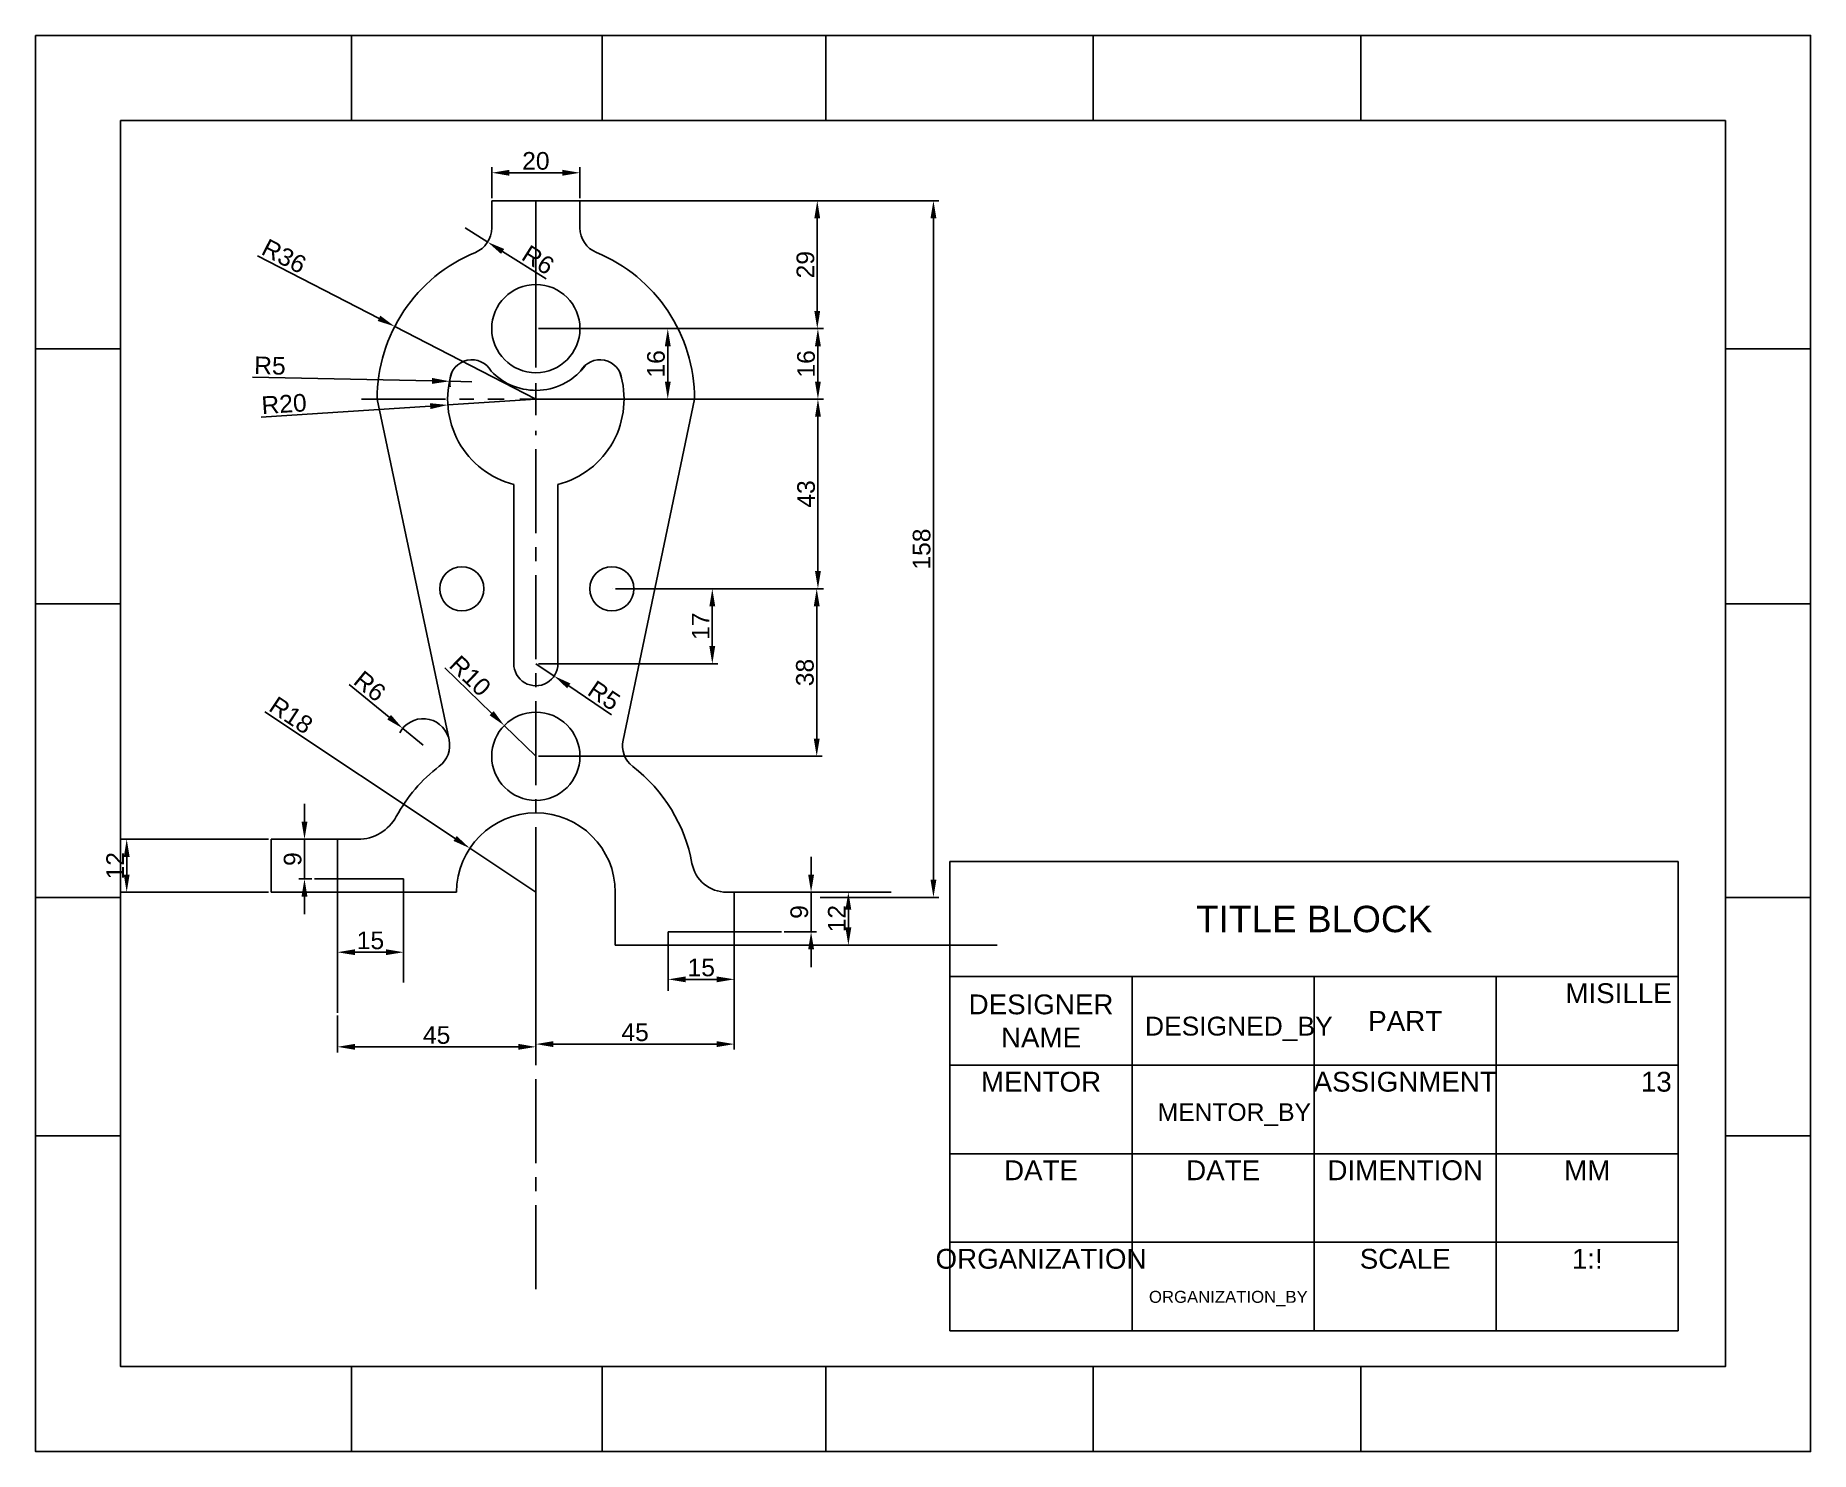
# Model space of a CAD drawing. Header units: millimetres. Extents: x 2407 to 2809, y 1691 to 2012.
import ezdxf

# ---------------------------------------------------------------- set-up
doc = ezdxf.new("R2010")
doc.units = ezdxf.units.MM
doc.linetypes.add('CENTER2', pattern=[28.575, 19.05, -3.175, 3.175, -3.175])
doc.styles.get("Standard").update_dxf_attribs({"font": 'arial.ttf'})
doc.dimstyles.new('ISO-25', dxfattribs={"dimtxt": 4, "dimasz": 4, "dimexe": 1.25, "dimexo": 0.625, "dimtad": 1, "dimtxsty": 'Standard', "dimcen": 2.5, "dimclrt": 1, "dimadec": 0, "dimazin": 0, "dimtfac": 1, "dimtmove": 0, "dimatfit": 3, "dimfxl": 1, "dimtfillclr": 1, "dimarcsym": 0})

# ---------------------------------------------------------------- blocks, each defined once
blk = doc.blocks.new('*U1')
at = {"color": 0, "linetype": 'CENTER2', "transparency": 16777216}
for p, q in [((0, 7.2), (0, 39.5)), ((-39.5, 0), (-7.2, 0)), ((7.2, 0), (39.5, 0)), ((0, -201.84), (0, -7.2))]:
    blk.add_line(p, q, dxfattribs=at)
at = {"color": 0, "linetype": 'Continuous', "transparency": 16777216}
for p, q in [((-3.6, 0), (3.6, 0)), ((0, -3.6), (0, 3.6))]:
    blk.add_line(p, q, dxfattribs=at)
blk = doc.blocks.new('*D2')
at = {"color": 0, "lineweight": -2, "transparency": 16777216}
for p, q in [((2582.71, 1821.56), (2582.71, 1825.56)), ((2576.6, 1817.56), (2583.96, 1817.56)), ((2582.71, 1817.56), (2582.71, 1808.56)), ((2576.6, 1808.56), (2583.96, 1808.56)), ((2582.71, 1804.56), (2582.71, 1800.56))]:
    blk.add_line(p, q, dxfattribs=at)
at = {"color": 0, "transparency": 16777216}
for points in [[(2582.04, 1821.56), (2583.38, 1821.56), (2582.71, 1817.56)], [(2582.04, 1804.56), (2583.38, 1804.56), (2582.71, 1808.56)]]:
    blk.add_solid(points, dxfattribs=at)
at = {"layer": 'Defpoints', "color": 0, "transparency": 16777216}
for p in [(2575.97, 1817.56), (2575.97, 1808.56), (2582.71, 1808.56)]:
    blk.add_point(p, dxfattribs=at)
at = {"color": 1, "transparency": 16777216, "insert": (2580.04, 1813.06), "char_height": 4, "attachment_point": 5, "rotation": 90}
blk.add_mtext('9', dxfattribs=at)
blk = doc.blocks.new('*D3')
at = {"color": 0, "lineweight": -2, "transparency": 16777216}
for p, q in [((2467.84, 1833.56), (2467.84, 1837.56)), ((2469.5, 1829.56), (2466.59, 1829.56)), ((2467.84, 1829.56), (2467.84, 1820.56)), ((2469.5, 1820.56), (2466.59, 1820.56)), ((2467.84, 1816.56), (2467.84, 1812.56))]:
    blk.add_line(p, q, dxfattribs=at)
at = {"color": 0, "transparency": 16777216}
for points in [[(2467.17, 1833.56), (2468.51, 1833.56), (2467.84, 1829.56)], [(2467.17, 1816.56), (2468.51, 1816.56), (2467.84, 1820.56)]]:
    blk.add_solid(points, dxfattribs=at)
at = {"layer": 'Defpoints', "color": 0, "transparency": 16777216}
for p in [(2470.12, 1829.56), (2467.84, 1820.56), (2470.12, 1820.56)]:
    blk.add_point(p, dxfattribs=at)
at = {"color": 1, "transparency": 16777216, "insert": (2465.17, 1825.06), "char_height": 4, "attachment_point": 5, "rotation": 90}
blk.add_mtext('9', dxfattribs=at)
blk = doc.blocks.new('*D4')
at = {"color": 0, "lineweight": -2, "transparency": 16777216}
for p, q in [((2475.3, 1809.26), (2475.3, 1802.69)), ((2490.3, 1809.26), (2490.3, 1802.69)), ((2479.3, 1803.94), (2486.3, 1803.94))]:
    blk.add_line(p, q, dxfattribs=at)
at = {"color": 0, "transparency": 16777216}
for points in [[(2479.3, 1804.61), (2479.3, 1803.28), (2475.3, 1803.94)], [(2486.3, 1804.61), (2486.3, 1803.28), (2490.3, 1803.94)]]:
    blk.add_solid(points, dxfattribs=at)
at = {"layer": 'Defpoints', "color": 0, "transparency": 16777216}
for p in [(2475.3, 1809.89), (2490.3, 1809.89), (2490.3, 1803.94)]:
    blk.add_point(p, dxfattribs=at)
at = {"color": 1, "transparency": 16777216, "insert": (2482.8, 1806.61), "char_height": 4, "attachment_point": 5}
blk.add_mtext('15', dxfattribs=at)
blk = doc.blocks.new('*D5')
at = {"color": 0, "lineweight": -2, "transparency": 16777216}
for p, q in [((2550.3, 1801.26), (2550.3, 1796.54)), ((2565.3, 1801.26), (2565.3, 1796.54)), ((2554.3, 1797.79), (2561.3, 1797.79))]:
    blk.add_line(p, q, dxfattribs=at)
at = {"color": 0, "transparency": 16777216}
for points in [[(2554.3, 1798.45), (2554.3, 1797.12), (2550.3, 1797.79)], [(2561.3, 1798.45), (2561.3, 1797.12), (2565.3, 1797.79)]]:
    blk.add_solid(points, dxfattribs=at)
at = {"layer": 'Defpoints', "color": 0, "transparency": 16777216}
for p in [(2550.3, 1801.88), (2565.3, 1801.88), (2565.3, 1797.79)]:
    blk.add_point(p, dxfattribs=at)
at = {"color": 1, "transparency": 16777216, "insert": (2557.8, 1800.46), "char_height": 4, "attachment_point": 5}
blk.add_mtext('15', dxfattribs=at)
blk = doc.blocks.new('*D6')
at = {"color": 0, "lineweight": -2, "transparency": 16777216}
for p, q in [((2520.3, 1816.93), (2520.3, 1781.23)), ((2475.3, 1789.6), (2475.3, 1781.23)), ((2516.3, 1782.48), (2479.3, 1782.48))]:
    blk.add_line(p, q, dxfattribs=at)
at = {"color": 0, "transparency": 16777216}
for points in [[(2479.3, 1783.15), (2479.3, 1781.81), (2475.3, 1782.48)], [(2516.3, 1783.15), (2516.3, 1781.81), (2520.3, 1782.48)]]:
    blk.add_solid(points, dxfattribs=at)
at = {"layer": 'Defpoints', "color": 0, "transparency": 16777216}
for p in [(2520.3, 1817.56), (2475.3, 1790.22), (2475.3, 1782.48)]:
    blk.add_point(p, dxfattribs=at)
at = {"color": 1, "transparency": 16777216, "insert": (2497.8, 1785.14), "char_height": 4, "attachment_point": 5}
blk.add_mtext('45', dxfattribs=at)
blk = doc.blocks.new('*D7')
at = {"color": 0, "lineweight": -2, "transparency": 16777216}
for p, q in [((2520.3, 1816.93), (2520.3, 1781.85)), ((2565.3, 1816.93), (2565.3, 1781.85)), ((2524.3, 1783.1), (2561.3, 1783.1))]:
    blk.add_line(p, q, dxfattribs=at)
at = {"color": 0, "transparency": 16777216}
for points in [[(2524.3, 1783.77), (2524.3, 1782.43), (2520.3, 1783.1)], [(2561.3, 1783.77), (2561.3, 1782.43), (2565.3, 1783.1)]]:
    blk.add_solid(points, dxfattribs=at)
at = {"layer": 'Defpoints', "color": 0, "transparency": 16777216}
for p in [(2520.3, 1817.56), (2565.3, 1817.56), (2565.3, 1783.1)]:
    blk.add_point(p, dxfattribs=at)
at = {"color": 1, "transparency": 16777216, "insert": (2542.8, 1785.76), "char_height": 4, "attachment_point": 5}
blk.add_mtext('45', dxfattribs=at)
blk = doc.blocks.new('*D8')
at = {"color": 0, "lineweight": -2, "transparency": 16777216}
for p, q in [((2520.93, 1945.38), (2585.5, 1945.38)), ((2584.25, 1941.38), (2584.25, 1933.38)), ((2520.93, 1929.38), (2585.5, 1929.38))]:
    blk.add_line(p, q, dxfattribs=at)
at = {"color": 0, "transparency": 16777216}
for points in [[(2583.59, 1941.38), (2584.92, 1941.38), (2584.25, 1945.38)], [(2583.59, 1933.38), (2584.92, 1933.38), (2584.25, 1929.38)]]:
    blk.add_solid(points, dxfattribs=at)
at = {"layer": 'Defpoints', "color": 0, "transparency": 16777216}
for p in [(2520.3, 1945.38), (2520.3, 1929.38), (2584.25, 1929.38)]:
    blk.add_point(p, dxfattribs=at)
at = {"color": 1, "transparency": 16777216, "insert": (2581.58, 1937.38), "char_height": 4, "attachment_point": 5, "rotation": 90}
blk.add_mtext('16', dxfattribs=at)
blk = doc.blocks.new('*D9')
at = {"color": 0, "lineweight": -2, "transparency": 16777216}
for p, q in [((2520.93, 1974.38), (2585.36, 1974.38)), ((2584.11, 1949.38), (2584.11, 1970.38)), ((2520.93, 1945.38), (2585.36, 1945.38))]:
    blk.add_line(p, q, dxfattribs=at)
at = {"color": 0, "transparency": 16777216}
for points in [[(2583.44, 1970.38), (2584.77, 1970.38), (2584.11, 1974.38)], [(2583.44, 1949.38), (2584.77, 1949.38), (2584.11, 1945.38)]]:
    blk.add_solid(points, dxfattribs=at)
at = {"layer": 'Defpoints', "color": 0, "transparency": 16777216}
for p in [(2520.3, 1974.38), (2584.11, 1974.38), (2520.3, 1945.38)]:
    blk.add_point(p, dxfattribs=at)
at = {"color": 1, "transparency": 16777216, "insert": (2581.44, 1959.88), "char_height": 4, "attachment_point": 5, "rotation": 90}
blk.add_mtext('29', dxfattribs=at)
blk = doc.blocks.new('*D10')
at = {"color": 0, "lineweight": -2, "transparency": 16777216}
for p, q in [((2520.93, 1929.38), (2585.51, 1929.38)), ((2584.26, 1890.38), (2584.26, 1925.38)), ((2538.38, 1886.38), (2585.51, 1886.38))]:
    blk.add_line(p, q, dxfattribs=at)
at = {"color": 0, "transparency": 16777216}
for points in [[(2583.6, 1925.38), (2584.93, 1925.38), (2584.26, 1929.38)], [(2583.6, 1890.38), (2584.93, 1890.38), (2584.26, 1886.38)]]:
    blk.add_solid(points, dxfattribs=at)
at = {"layer": 'Defpoints', "color": 0, "transparency": 16777216}
for p in [(2520.3, 1929.38), (2584.26, 1929.38), (2537.76, 1886.38)]:
    blk.add_point(p, dxfattribs=at)
at = {"color": 1, "transparency": 16777216, "insert": (2581.59, 1907.88), "char_height": 4, "attachment_point": 5, "rotation": 90}
blk.add_mtext('43', dxfattribs=at)
blk = doc.blocks.new('*D11')
at = {"color": 0, "lineweight": -2, "transparency": 16777216}
for p, q in [((2538.38, 1886.38), (2561.56, 1886.38)), ((2560.31, 1873.38), (2560.31, 1882.38)), ((2520.93, 1869.38), (2561.56, 1869.38))]:
    blk.add_line(p, q, dxfattribs=at)
at = {"color": 0, "transparency": 16777216}
for points in [[(2559.64, 1882.38), (2560.97, 1882.38), (2560.31, 1886.38)], [(2559.64, 1873.38), (2560.97, 1873.38), (2560.31, 1869.38)]]:
    blk.add_solid(points, dxfattribs=at)
at = {"layer": 'Defpoints', "color": 0, "transparency": 16777216}
for p in [(2537.76, 1886.38), (2560.31, 1886.38), (2520.3, 1869.38)]:
    blk.add_point(p, dxfattribs=at)
at = {"color": 1, "transparency": 16777216, "insert": (2557.67, 1877.88), "char_height": 4, "attachment_point": 5, "rotation": 90}
blk.add_mtext('17', dxfattribs=at)
blk = doc.blocks.new('*D12')
at = {"color": 0, "lineweight": -2, "transparency": 16777216}
for p, q in [((2562.57, 1886.38), (2585.23, 1886.38)), ((2583.98, 1852.38), (2583.98, 1882.38)), ((2520.93, 1848.38), (2585.23, 1848.38))]:
    blk.add_line(p, q, dxfattribs=at)
at = {"color": 0, "transparency": 16777216}
for points in [[(2583.32, 1882.38), (2584.65, 1882.38), (2583.98, 1886.38)], [(2583.32, 1852.38), (2584.65, 1852.38), (2583.98, 1848.38)]]:
    blk.add_solid(points, dxfattribs=at)
at = {"layer": 'Defpoints', "color": 0, "transparency": 16777216}
for p in [(2561.95, 1886.38), (2583.98, 1886.38), (2520.3, 1848.38)]:
    blk.add_point(p, dxfattribs=at)
at = {"color": 1, "transparency": 16777216, "insert": (2581.32, 1867.38), "char_height": 4, "attachment_point": 5, "rotation": 90}
blk.add_mtext('38', dxfattribs=at)
blk = doc.blocks.new('*D13')
at = {"color": 0, "lineweight": -2, "transparency": 16777216}
for p, q in [((2590.81, 1817.56), (2592.41, 1817.56)), ((2591.16, 1813.56), (2591.16, 1809.56)), ((2590.81, 1805.56), (2592.41, 1805.56))]:
    blk.add_line(p, q, dxfattribs=at)
at = {"color": 0, "transparency": 16777216}
for points in [[(2590.49, 1813.56), (2591.83, 1813.56), (2591.16, 1817.56)], [(2590.49, 1809.56), (2591.83, 1809.56), (2591.16, 1805.56)]]:
    blk.add_solid(points, dxfattribs=at)
at = {"layer": 'Defpoints', "color": 0, "transparency": 16777216}
for p in [(2590.18, 1817.56), (2590.18, 1805.56), (2591.16, 1805.56)]:
    blk.add_point(p, dxfattribs=at)
at = {"color": 1, "transparency": 16777216, "insert": (2588.53, 1811.56), "char_height": 4, "attachment_point": 5, "rotation": 90}
blk.add_mtext('12', dxfattribs=at)
blk = doc.blocks.new('*D15')
at = {"color": 0, "lineweight": -2, "transparency": 16777216}
for p, q in [((2459.66, 1829.56), (2426.28, 1829.56)), ((2427.53, 1825.56), (2427.53, 1821.56)), ((2459.66, 1817.56), (2426.28, 1817.56))]:
    blk.add_line(p, q, dxfattribs=at)
at = {"color": 0, "transparency": 16777216}
for points in [[(2426.87, 1825.56), (2428.2, 1825.56), (2427.53, 1829.56)], [(2426.87, 1821.56), (2428.2, 1821.56), (2427.53, 1817.56)]]:
    blk.add_solid(points, dxfattribs=at)
at = {"layer": 'Defpoints', "color": 0, "transparency": 16777216}
for p in [(2460.29, 1829.56), (2427.53, 1817.56), (2460.29, 1817.56)]:
    blk.add_point(p, dxfattribs=at)
at = {"color": 1, "transparency": 16777216, "insert": (2424.9, 1823.56), "char_height": 4, "attachment_point": 5, "rotation": 90}
blk.add_mtext('12', dxfattribs=at)
blk = doc.blocks.new('*D16')
at = {"color": 0, "lineweight": -2, "transparency": 16777216}
for p, q in [((2458, 1925.27), (2496.35, 1927.8)), ((2520.3, 1929.38), (2500.34, 1928.06))]:
    blk.add_line(p, q, dxfattribs=at)
at = {"color": 0, "transparency": 16777216}
blk.add_solid([(2496.31, 1928.46), (2496.4, 1927.13), (2500.34, 1928.06)], dxfattribs=at)
at = {"layer": 'Defpoints', "color": 0, "transparency": 16777216}
for p in [(2500.34, 1928.06), (2520.3, 1929.38)]:
    blk.add_point(p, dxfattribs=at)
at = {"color": 1, "transparency": 16777216, "insert": (2463.21, 1928.28), "char_height": 4, "attachment_point": 5, "rotation": 3.7769}
blk.add_mtext('R20', dxfattribs=at)
blk = doc.blocks.new('*D17')
at = {"color": 0, "lineweight": -2, "transparency": 16777216}
for p, q in [((2456.08, 1934.39), (2496.77, 1933.52)), ((2505.77, 1933.33), (2500.77, 1933.43))]:
    blk.add_line(p, q, dxfattribs=at)
blk.add_arc((2505.77, 1933.33), 5, 174.6933, 193.0918, dxfattribs=at)
at = {"color": 0, "transparency": 16777216}
blk.add_solid([(2496.79, 1934.19), (2496.76, 1932.85), (2500.77, 1933.43)], dxfattribs=at)
at = {"layer": 'Defpoints', "color": 0, "transparency": 16777216}
for p in [(2500.77, 1933.43), (2505.77, 1933.33)]:
    blk.add_point(p, dxfattribs=at)
at = {"color": 1, "transparency": 16777216, "insert": (2460.01, 1936.97), "char_height": 4, "attachment_point": 5, "rotation": 358.7678}
blk.add_mtext('R5', dxfattribs=at)
blk = doc.blocks.new('*D18')
at = {"color": 0, "lineweight": -2, "transparency": 16777216}
for p, q in [((2458.84, 1858.47), (2501.99, 1829.75)), ((2520.3, 1817.56), (2505.32, 1827.53))]:
    blk.add_line(p, q, dxfattribs=at)
at = {"color": 0, "transparency": 16777216}
blk.add_solid([(2502.36, 1830.3), (2501.62, 1829.19), (2505.32, 1827.53)], dxfattribs=at)
at = {"layer": 'Defpoints', "color": 0, "transparency": 16777216}
for p in [(2505.32, 1827.53), (2520.3, 1817.56)]:
    blk.add_point(p, dxfattribs=at)
at = {"color": 1, "transparency": 16777216, "insert": (2464.82, 1857.69), "char_height": 4, "attachment_point": 5, "rotation": 326.3498}
blk.add_mtext('R18', dxfattribs=at)
blk = doc.blocks.new('*D19')
at = {"color": 0, "lineweight": -2, "transparency": 16777216}
for p, q in [((2477.99, 1864.66), (2487.03, 1857.24)), ((2494.76, 1850.9), (2490.12, 1854.7))]:
    blk.add_line(p, q, dxfattribs=at)
blk.add_arc((2494.76, 1850.9), 6, 17.9054, 152.5582, dxfattribs=at)
at = {"color": 0, "transparency": 16777216}
blk.add_solid([(2487.45, 1857.76), (2486.61, 1856.73), (2490.12, 1854.7)], dxfattribs=at)
at = {"layer": 'Defpoints', "color": 0, "transparency": 16777216}
for p in [(2490.12, 1854.7), (2494.76, 1850.9)]:
    blk.add_point(p, dxfattribs=at)
at = {"color": 1, "transparency": 16777216, "insert": (2482.66, 1864.28), "char_height": 4, "attachment_point": 5, "rotation": 320.6216}
blk.add_mtext('R6', dxfattribs=at)
blk = doc.blocks.new('*D20')
at = {"color": 0, "lineweight": -2, "transparency": 16777216}
for p, q in [((2520.3, 1869.38), (2524.45, 1866.59)), ((2537.49, 1857.79), (2527.76, 1864.35))]:
    blk.add_line(p, q, dxfattribs=at)
at = {"color": 0, "transparency": 16777216}
blk.add_solid([(2528.14, 1864.9), (2527.39, 1863.8), (2524.45, 1866.59)], dxfattribs=at)
at = {"layer": 'Defpoints', "color": 0, "transparency": 16777216}
for p in [(2520.3, 1869.38), (2524.45, 1866.59)]:
    blk.add_point(p, dxfattribs=at)
at = {"color": 1, "transparency": 16777216, "insert": (2535.77, 1862.16), "char_height": 4, "attachment_point": 5, "rotation": 326.0243}
blk.add_mtext('R5', dxfattribs=at)
blk = doc.blocks.new('*D22')
at = {"color": 0, "lineweight": -2, "transparency": 16777216}
for p, q in [((2504.3, 1968.21), (2509.38, 1965.01)), ((2522.66, 1956.65), (2512.76, 1962.88))]:
    blk.add_line(p, q, dxfattribs=at)
at = {"color": 0, "transparency": 16777216}
blk.add_solid([(2513.12, 1963.45), (2512.41, 1962.32), (2509.38, 1965.01)], dxfattribs=at)
at = {"layer": 'Defpoints', "color": 0, "transparency": 16777216}
for p in [(2504.3, 1968.21), (2509.38, 1965.01)]:
    blk.add_point(p, dxfattribs=at)
at = {"color": 1, "transparency": 16777216, "insert": (2520.82, 1960.96), "char_height": 4, "attachment_point": 5, "rotation": 327.789}
blk.add_mtext('R6', dxfattribs=at)
blk = doc.blocks.new('*D23')
at = {"color": 0, "lineweight": -2, "transparency": 16777216}
for p, q in [((2520.93, 1945.38), (2551.46, 1945.38)), ((2550.21, 1941.38), (2550.21, 1933.38)), ((2520.93, 1929.38), (2551.46, 1929.38))]:
    blk.add_line(p, q, dxfattribs=at)
at = {"color": 0, "transparency": 16777216}
for points in [[(2549.55, 1941.38), (2550.88, 1941.38), (2550.21, 1945.38)], [(2549.55, 1933.38), (2550.88, 1933.38), (2550.21, 1929.38)]]:
    blk.add_solid(points, dxfattribs=at)
at = {"layer": 'Defpoints', "color": 0, "transparency": 16777216}
for p in [(2520.3, 1945.38), (2520.3, 1929.38), (2550.21, 1929.38)]:
    blk.add_point(p, dxfattribs=at)
at = {"color": 1, "transparency": 16777216, "insert": (2547.55, 1937.38), "char_height": 4, "attachment_point": 5, "rotation": 90}
blk.add_mtext('16', dxfattribs=at)
blk = doc.blocks.new('*D24')
at = {"color": 0, "lineweight": -2, "transparency": 16777216}
for p, q in [((2499.68, 1868.48), (2510.28, 1858.15)), ((2520.3, 1848.38), (2513.14, 1855.36))]:
    blk.add_line(p, q, dxfattribs=at)
at = {"color": 0, "transparency": 16777216}
blk.add_solid([(2510.74, 1858.63), (2509.81, 1857.68), (2513.14, 1855.36)], dxfattribs=at)
at = {"layer": 'Defpoints', "color": 0, "transparency": 16777216}
for p in [(2513.14, 1855.36), (2520.3, 1848.38)]:
    blk.add_point(p, dxfattribs=at)
at = {"color": 1, "transparency": 16777216, "insert": (2505.41, 1866.62), "char_height": 4, "attachment_point": 5, "rotation": 315.7247}
blk.add_mtext('R10', dxfattribs=at)
blk = doc.blocks.new('*D25')
at = {"color": 0, "lineweight": -2, "transparency": 16777216}
for p, q in [((2457.2, 1961.9), (2484.75, 1947.7)), ((2520.3, 1929.38), (2488.3, 1945.87))]:
    blk.add_line(p, q, dxfattribs=at)
at = {"color": 0, "transparency": 16777216}
blk.add_solid([(2485.05, 1948.3), (2484.44, 1947.11), (2488.3, 1945.87)], dxfattribs=at)
at = {"layer": 'Defpoints', "color": 0, "transparency": 16777216}
for p in [(2488.3, 1945.87), (2520.3, 1929.38)]:
    blk.add_point(p, dxfattribs=at)
at = {"color": 1, "transparency": 16777216, "insert": (2463.22, 1961.8), "char_height": 4, "attachment_point": 5, "rotation": 332.7354}
blk.add_mtext('R36', dxfattribs=at)
blk = doc.blocks.new('*D26')
at = {"color": 0, "lineweight": -2, "transparency": 16777216}
for p, q in [((2510.3, 1975), (2510.3, 1981.98)), ((2514.3, 1980.73), (2526.3, 1980.73)), ((2530.3, 1975), (2530.3, 1981.98))]:
    blk.add_line(p, q, dxfattribs=at)
at = {"color": 0, "transparency": 16777216}
for points in [[(2514.3, 1981.4), (2514.3, 1980.06), (2510.3, 1980.73)], [(2526.3, 1981.4), (2526.3, 1980.06), (2530.3, 1980.73)]]:
    blk.add_solid(points, dxfattribs=at)
at = {"layer": 'Defpoints', "color": 0, "transparency": 16777216}
for p in [(2530.3, 1980.73), (2510.3, 1974.38), (2530.3, 1974.38)]:
    blk.add_point(p, dxfattribs=at)
at = {"color": 1, "transparency": 16777216, "insert": (2520.3, 1983.4), "char_height": 4, "attachment_point": 5}
blk.add_mtext('20', dxfattribs=at)
blk = doc.blocks.new('*D27')
at = {"color": 0, "lineweight": -2, "transparency": 16777216}
for p, q in [((2584.73, 1974.38), (2611.7, 1974.38)), ((2610.45, 1970.38), (2610.45, 1820.38)), ((2584.73, 1816.38), (2611.7, 1816.38))]:
    blk.add_line(p, q, dxfattribs=at)
at = {"color": 0, "transparency": 16777216}
for points in [[(2609.78, 1970.38), (2611.12, 1970.38), (2610.45, 1974.38)], [(2609.78, 1820.38), (2611.12, 1820.38), (2610.45, 1816.38)]]:
    blk.add_solid(points, dxfattribs=at)
at = {"layer": 'Defpoints', "color": 0, "transparency": 16777216}
for p in [(2584.11, 1974.38), (2584.11, 1816.38), (2610.45, 1816.38)]:
    blk.add_point(p, dxfattribs=at)
at = {"color": 1, "transparency": 16777216, "insert": (2607.78, 1895.38), "char_height": 4, "attachment_point": 5, "rotation": 90}
blk.add_mtext('158', dxfattribs=at)
blk = doc.blocks.new('*T29')
at = {"color": 0, "linetype": 'ByBlock', "lineweight": -2, "transparency": 16777216}
for p, q in [((0, 0), (165.14, 0)), ((0, 0), (0, -106.4)), ((165.14, 0), (165.14, -106.4)), ((0, -26.08), (165.14, -26.08)), ((41.29, -26.08), (41.29, -106.4)), ((82.57, -26.08), (82.57, -106.4)), ((123.86, -26.08), (123.86, -106.4)), ((0, -46.16), (165.14, -46.16)), ((0, -66.24), (165.14, -66.24)), ((0, -86.32), (165.14, -86.32)), ((0, -106.4), (165.14, -106.4))]:
    blk.add_line(p, q, dxfattribs=at)
at = {"color": 0, "transparency": 16777216}
for s, insert, char_height, width, attachment_point in [('TITLE BLOCK', (82.57, -13.04), 6, 162.1403, 5), ('MISILLE', (163.64, -27.58), 4.5, 38.2851, 3), ('DESIGNER NAME', (20.64, -36.12), 4.5, 38.2851, 5), ('PART', (103.21, -36.12), 4.5, 38.2851, 5), ('MENTOR', (20.64, -47.66), 4.5, 38.2851, 2), ('ASSIGNMENT', (103.21, -47.66), 4.5, 38.2851, 2), ('13', (163.64, -47.66), 4.5, 38.2851, 3), ('DATE', (20.64, -67.74), 4.5, 38.2851, 2), ('DATE', (61.93, -67.74), 4.5, 38.2851, 2), ('DIMENTION', (103.21, -67.74), 4.5, 38.2851, 2), ('MM', (144.5, -67.74), 4.5, 38.2851, 2), ('ORGANIZATION', (20.64, -87.82), 4.5, 38.2851, 2), ('SCALE', (103.21, -87.82), 4.5, 38.2851, 2), ('1:!', (144.5, -87.82), 4.5, 38.2851, 2)]:
    blk.add_mtext(s, dxfattribs=dict(at, insert=insert, char_height=char_height, width=width, attachment_point=attachment_point))

msp = doc.modelspace()

# ---------------------------------------------------------------- linework, layer by layer
for p, q in [((2478.512, 2011.863), (2478.512, 1992.582)), ((2535.302, 1992.582), (2535.302, 2011.863)), ((2535.302, 2011.863), (2586.027, 2011.863)), ((2586.027, 2011.863), (2586.027, 1992.582)), ((2646.676, 1992.582), (2646.676, 2011.863)), ((2646.676, 2011.863), (2707.325, 2011.863)), ((2707.325, 2011.863), (2707.325, 1992.582)), ((2478.512, 1992.582), (2535.302, 1992.582)), ((2586.027, 1992.582), (2646.676, 1992.582)), ((2707.325, 1992.582), (2790.029, 1992.582)), ((2790.029, 1992.582), (2790.029, 1940.799)), ((2510.301, 1968.88), (2510.301, 1974.38)), ((2510.301, 1974.38), (2530.301, 1974.38)), ((2520.301, 1945.38), (2520.301, 1974.38)), ((2530.301, 1974.38), (2530.301, 1968.213)), ((2510.301, 1968.88), (2510.301, 1968.213)), ((2406.852, 1940.799), (2426.133, 1940.799)), ((2426.133, 1940.799), (2426.133, 1882.957)), ((2790.029, 1940.799), (2809.31, 1940.799)), ((2809.31, 1940.799), (2809.31, 1882.957)), ((2484.301, 1929.38), (2500.631, 1852.138)), ((2540.072, 1852.051), (2556.301, 1929.38)), ((2515.301, 1869.38), (2515.301, 1910.015)), ((2525.301, 1869.38), (2525.301, 1910.015)), ((2537.756, 1886.38), (2537.756, 1886.38)), ((2426.133, 1882.957), (2406.852, 1882.957)), ((2406.852, 1882.957), (2406.852, 1816.38)), ((2809.31, 1882.957), (2790.029, 1882.957)), ((2790.029, 1882.957), (2790.029, 1816.38)), ((2515.302, 1869.441), (2515.301, 1869.441)), ((2460.286, 1817.555), (2460.286, 1829.555)), ((2460.286, 1829.555), (2479.959, 1829.555)), ((2475.301, 1790.224), (2475.301, 1829.555)), ((2470.122, 1820.555), (2470.122, 1820.555)), ((2470.122, 1820.555), (2490.301, 1820.555)), ((2490.301, 1820.555), (2490.301, 1797.106)), ((2406.852, 1816.38), (2426.133, 1816.38)), ((2426.133, 1816.38), (2426.133, 1762.313)), ((2484.301, 1817.555), (2460.286, 1817.555)), ((2484.301, 1817.555), (2502.301, 1817.555)), ((2538.301, 1817.555), (2538.301, 1805.555)), ((2563.568, 1817.555), (2565.301, 1817.555)), ((2565.301, 1790.224), (2565.301, 1817.555)), ((2565.301, 1817.555), (2600.828, 1817.555)), ((2790.029, 1816.38), (2809.31, 1816.38)), ((2809.31, 1816.38), (2809.31, 1762.313)), ((2565.301, 1808.555), (2550.301, 1808.555)), ((2550.301, 1808.555), (2550.301, 1795.208)), ((2575.973, 1808.555), (2565.301, 1808.555)), ((2538.301, 1805.555), (2600.828, 1805.555)), ((2600.828, 1805.555), (2624.889, 1805.555)), ((2426.133, 1762.313), (2406.852, 1762.313)), ((2809.31, 1762.313), (2790.029, 1762.313)), ((2478.512, 1709.979), (2478.512, 1690.698)), ((2535.302, 1690.698), (2535.302, 1709.979)), ((2535.302, 1709.979), (2586.027, 1709.979)), ((2586.027, 1709.979), (2586.027, 1690.698)), ((2646.676, 1690.698), (2646.676, 1709.979)), ((2646.676, 1709.979), (2707.325, 1709.979)), ((2707.325, 1709.979), (2707.325, 1690.698)), ((2478.512, 1690.698), (2535.302, 1690.698)), ((2586.027, 1690.698), (2646.676, 1690.698))]:
    msp.add_line(p, q)
for points in [[(2406.852, 2011.863), (2809.31, 2011.863), (2809.31, 1690.698), (2406.852, 1690.698)], [(2426.133, 1992.582), (2790.029, 1992.582), (2790.029, 1709.979), (2426.133, 1709.979)]]:
    msp.add_lwpolyline(points, close=True)
for centre, radius in [((2520.301, 1945.38), 10), ((2503.51, 1886.38), 5), ((2537.529, 1886.38), 5), ((2520.301, 1848.38), 10)]:
    msp.add_circle(centre, radius)
for centre, radius, start, end in [((2504.301, 1968.213), 6, 292.39269, 0), ((2536.301, 1968.213), 6, 180, 247.60731), ((2520.301, 1929.38), 36, 112.39269, 180), ((2520.301, 1929.38), 36, 0, 67.60731), ((2505.772, 1933.325), 5, 28.82793, 174.69333), ((2520.301, 1945.38), 14, 223.53582, 324.17537), ((2534.831, 1933.325), 5, 5.30667, 151.17207), ((2520.301, 1929.38), 20, 162.34648, 255.52249), ((2520.301, 1929.38), 20, 284.47751, 17.65352), ((2520.301, 1869.38), 5, 179.29164, 0), ((2494.761, 1850.897), 6, 307.45319, 11.93705), ((2545.944, 1850.819), 6, 168.147, 232.37148), ((2520.301, 1817.555), 36, 127.45319, 151.49697), ((2520.301, 1817.555), 36, 10.47568, 52.37148), ((2520.301, 1817.555), 18, 0, 180), ((2479.959, 1839.462), 9.907, 270, 331.49697), ((2563.568, 1825.555), 8, 190.47568, 270)]:
    msp.add_arc(centre, radius, start, end)

# ---------------------------------------------------------------- block references
at = {"linetype": 'CENTER2'}
msp.add_blockref('*U1', (2520.301, 1929.38), dxfattribs=at)
msp.add_blockref('*T29', (2614.201, 1824.48))

# ---------------------------------------------------------------- texts
for tag, p, height in [('DESIGNED_BY', (2658.416, 1785.036), 4.283), ('MENTOR_BY', (2661.288, 1765.676), 4), ('ORGANIZATION_BY', (2659.312, 1724.424), 2.713)]:
    msp.add_attdef(tag, p, '', height=height)

# ---------------------------------------------------------------- dimensions: what is measured, and where the dimension line sits
for base, p1, p2, picture, middle in [((2530.301, 1980.729), (2510.301, 1974.38), (2530.301, 1974.38), '*D26', (2520.301, 1983.396)), ((2490.301, 1803.943), (2475.301, 1809.89), (2490.301, 1809.89), '*D4', (2482.801, 1806.61)), ((2565.301, 1797.788), (2550.301, 1801.882), (2565.301, 1801.882), '*D5', (2557.801, 1800.455))]:
    dim = msp.add_linear_dim(base=base, p1=p1, p2=p2, dimstyle='ISO-25')
    dim.commit()
    dim.dimension.update_dxf_attribs({"geometry": picture, "text_midpoint": middle})
for base, p1, p2, picture, middle in [((2584.107, 1974.38), (2520.301, 1945.38), (2520.301, 1974.38), '*D9', (2581.44, 1959.88)), ((2610.451, 1816.38), (2584.107, 1974.38), (2584.107, 1816.38), '*D27', (2607.784, 1895.38)), ((2584.252, 1929.38), (2520.301, 1945.38), (2520.301, 1929.38), '*D8', (2581.585, 1937.38)), ((2550.215, 1929.38), (2520.301, 1945.38), (2520.301, 1929.38), '*D23', (2547.547, 1937.38)), ((2584.262, 1929.38), (2537.756, 1886.38), (2520.301, 1929.38), '*D10', (2581.593, 1907.88)), ((2560.306, 1886.38), (2520.301, 1869.38), (2537.756, 1886.38), '*D11', (2557.673, 1877.88)), ((2583.985, 1886.38), (2520.301, 1848.38), (2561.947, 1886.38), '*D12', (2581.316, 1867.38)), ((2467.841, 1820.555), (2470.122, 1829.555), (2470.122, 1820.555), '*D3', (2465.173, 1825.055)), ((2427.532, 1817.555), (2460.286, 1829.555), (2460.286, 1817.555), '*D15', (2424.899, 1823.555)), ((2582.71, 1808.555), (2575.97, 1817.555), (2575.97, 1808.555), '*D2', (2580.043, 1813.055)), ((2591.159, 1805.555), (2590.183, 1817.555), (2590.183, 1805.555), '*D13', (2588.526, 1811.555))]:
    dim = msp.add_linear_dim(base=base, p1=p1, p2=p2, angle=90, dimstyle='ISO-25')
    dim.commit()
    dim.dimension.update_dxf_attribs({"geometry": picture, "text_midpoint": middle})
for center, mpoint, picture, middle in [((2504.301, 1968.213), (2509.378, 1965.014), '*D22', (2520.825, 1960.955)), ((2520.301, 1848.38), (2513.141, 1855.361), '*D24', (2505.411, 1866.623)), ((2494.761, 1850.897), (2490.123, 1854.704), '*D19', (2482.656, 1864.283)), ((2520.301, 1869.38), (2524.448, 1866.585), '*D20', (2535.773, 1862.16))]:
    dim = msp.add_radius_dim(center=center, mpoint=mpoint, dimstyle='ISO-25')
    dim.commit()
    dim.dimension.update_dxf_attribs({"geometry": picture, "text_midpoint": middle})
for center, mpoint, picture, middle in [((2520.301, 1929.38), (2488.301, 1945.871), '*D25', (2462.002, 1959.424)), ((2505.772, 1933.325), (2500.773, 1933.433), '*D17', (2459.949, 1934.311)), ((2520.301, 1929.38), (2500.345, 1928.062), '*D16', (2463.382, 1925.622)), ((2520.301, 1817.555), (2505.318, 1827.53), '*D18', (2463.339, 1855.473))]:
    dim = msp.add_radius_dim(center=center, mpoint=mpoint, dimstyle='ISO-25')
    dim.commit()
    dim.dimension.update_dxf_attribs({"geometry": picture, "text_midpoint": middle, "dimtype": 164})
for base, p2, picture, middle in [((2475.301, 1782.479), (2475.301, 1790.224), '*D6', (2497.801, 1782.479)), ((2565.301, 1783.099), (2565.301, 1817.555), '*D7', (2542.801, 1783.099))]:
    dim = msp.add_linear_dim(base=base, p1=(2520.301, 1817.555), p2=p2, dimstyle='ISO-25')
    dim.commit()
    dim.dimension.update_dxf_attribs({"geometry": picture, "text_midpoint": middle, "dimtype": 160})

doc.saveas('drawing.dxf')
